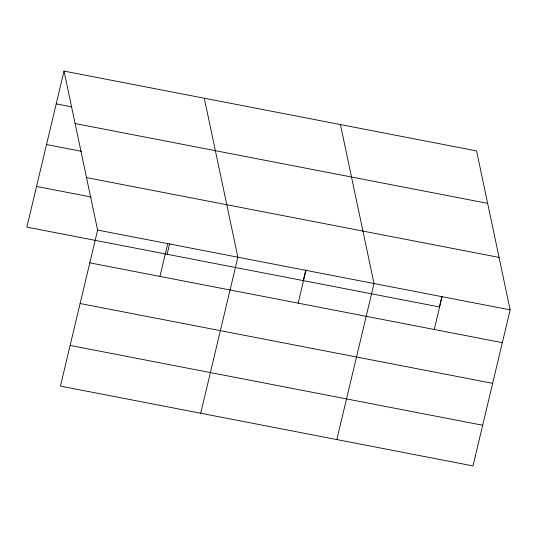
<?xml version="1.0" encoding="UTF-8"?>
<svg xmlns="http://www.w3.org/2000/svg" width="537" height="537" viewBox="0 0 537 537"><rect width="100%" height="100%" fill="white"/><g stroke="black" fill="none" stroke-linecap="round" stroke-linejoin="round"><path stroke-width="0.81" d="M64.024 71.085L97.606 230.058L60.433 386.103L472.976 465.915L510.15 309.869L476.567 150.897L64.024 71.085L26.85 227.131L439.394 306.942L441.911 296.364M159.925 276.421L167.739 243.623M167.114 254.263L169.632 243.691M200.697 413.242L237.871 257.196L204.288 98.217M303.251 280.603L305.775 270.03M298.129 303.157L305.942 270.366M336.833 439.581L374.014 283.536L340.431 124.557M434.265 329.496L442.079 296.699M56.21 103.876L71.71 106.87M75.106 123.544L487.65 203.355M46.524 144.547L81.59 151.333M86.524 177.599L499.068 257.411M36.543 186.453L91.176 197.025M97.606 230.058L510.15 309.869M89.793 262.848L502.337 342.66M80.107 303.526L492.651 383.337M70.119 345.432L482.662 425.244"/></g></svg>
